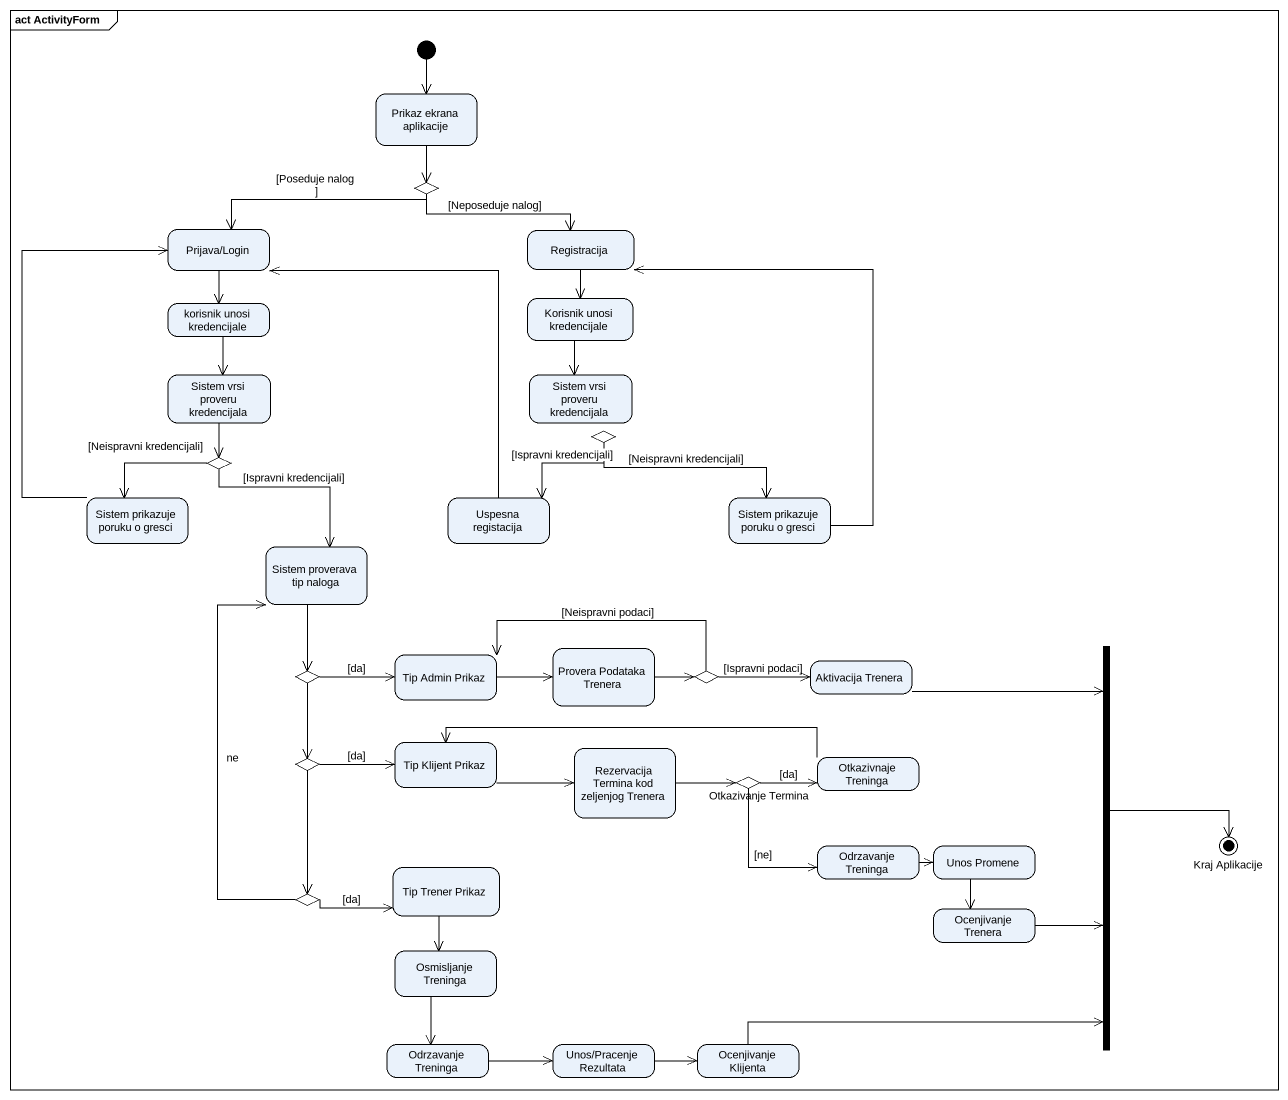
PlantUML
@startuml
mainframe act ActivityForm
hide empty description
state "Prikaz ekrana aplikacije" as Prikaz_ekrana_aplikacije
state choice1 <<choice>>
state "Prijava/Login" as Prijava_Login
state Registracija
state "Korisnik unosi kredencijale" as Korisnik_unosi_kredencijale
state "korisnik unosi kredencijale" as korisnik_unosi_kredencijale
state "Sistem vrsi proveru kredencijala" as Sistem_vrsi_proveru
state "Sistem vrsi proveru kredencijala" as Sistem_vrsi_proveru_2
state choice2 <<choice>>
state choice3 <<choice>>
state "Sistem prikazuje poruku o gresci" as Sistem_prikazuje_poruku_o
state "Uspesna registacija" as Uspesna_registacija
state "Sistem prikazuje poruku o gresci" as Sistem_prikazuje_poruku_o_2
state "Sistem proverava tip naloga" as Sistem_proverava_tip_naloga
state "Tip Admin Prikaz" as Tip_Admin_Prikaz
state "Provera Podataka Trenera" as Provera_Podataka_Trenera
state "Aktivacija Trenera" as Aktivacija_Trenera
state fork1 <<join>>
state choice4 <<choice>>
state choice5 <<choice>>
state choice6 <<choice>>
state "Tip Klijent Prikaz" as Tip_Klijent_Prikaz
state "Rezervacija Termina kod zeljenjog Trenera" as Rezervacija_Termina_kod
state "Otkazivnaje Treninga" as Otkazivnaje_Treninga
state "Otkazivanje Termina" as Otkazivanje_Termina <<choice>>
state "Odrzavanje Treninga" as Odrzavanje_Treninga
state "Unos Promene" as Unos_Promene
state "Kraj Aplikacije" as Kraj_Aplikacije <<end>>
state choice7 <<choice>>
state "Tip Trener Prikaz" as Tip_Trener_Prikaz
state "Ocenjivanje Trenera" as Ocenjivanje_Trenera
state "Osmisljanje Treninga" as Osmisljanje_Treninga
state "Odrzavanje Treninga" as Odrzavanje_Treninga_2
state "Unos/Pracenje Rezultata" as Unos_Pracenje_Rezultata
state "Ocenjivanje Klijenta" as Ocenjivanje_Klijenta
[*] --> Prikaz_ekrana_aplikacije
Prikaz_ekrana_aplikacije --> choice1
choice1 -left-> Prijava_Login : [Poseduje nalog ]
choice1 -right-> Registracija : [Neposeduje nalog]
Prijava_Login --> korisnik_unosi_kredencijale
Registracija --> Korisnik_unosi_kredencijale
Korisnik_unosi_kredencijale --> Sistem_vrsi_proveru_2
korisnik_unosi_kredencijale --> Sistem_vrsi_proveru
Sistem_vrsi_proveru --> choice3
choice2 --> Uspesna_registacija : [Ispravni kredencijali]
choice2 -right-> Sistem_prikazuje_poruku_o_2 : [Neispravni kredencijali]
choice3 --> Sistem_prikazuje_poruku_o : [Neispravni kredencijali]
choice3 --> Sistem_proverava_tip_naloga : [Ispravni kredencijali]
Sistem_prikazuje_poruku_o -up-> Prijava_Login
Uspesna_registacija -up-> Prijava_Login
Sistem_prikazuje_poruku_o_2 -up-> Registracija
Sistem_proverava_tip_naloga --> choice4
Tip_Admin_Prikaz -right-> Provera_Podataka_Trenera
Provera_Podataka_Trenera -right-> choice5
Aktivacija_Trenera --> fork1
fork1 -right-> Kraj_Aplikacije
choice4 -right-> Tip_Admin_Prikaz : [da]
choice4 --> choice6
choice5 -left-> Tip_Admin_Prikaz : [Neispravni podaci]
choice5 -right-> Aktivacija_Trenera : [Ispravni podaci]
choice6 -right-> Tip_Klijent_Prikaz : [da]
choice6 --> choice7
Tip_Klijent_Prikaz -right-> Rezervacija_Termina_kod
Rezervacija_Termina_kod -right-> Otkazivanje_Termina
Otkazivnaje_Treninga -left-> Tip_Klijent_Prikaz
Otkazivanje_Termina -right-> Otkazivnaje_Treninga : [da]
Otkazivanje_Termina --> Odrzavanje_Treninga : [ne]
Odrzavanje_Treninga -right-> Unos_Promene
Unos_Promene --> Ocenjivanje_Trenera
choice7 -up-> Sistem_proverava_tip_naloga : ne
choice7 -right-> Tip_Trener_Prikaz : [da]
Tip_Trener_Prikaz --> Osmisljanje_Treninga
Ocenjivanje_Trenera -up-> fork1
Osmisljanje_Treninga --> Odrzavanje_Treninga_2
Odrzavanje_Treninga_2 -right-> Unos_Pracenje_Rezultata
Unos_Pracenje_Rezultata -right-> Ocenjivanje_Klijenta
Ocenjivanje_Klijenta -right-> fork1
@enduml
